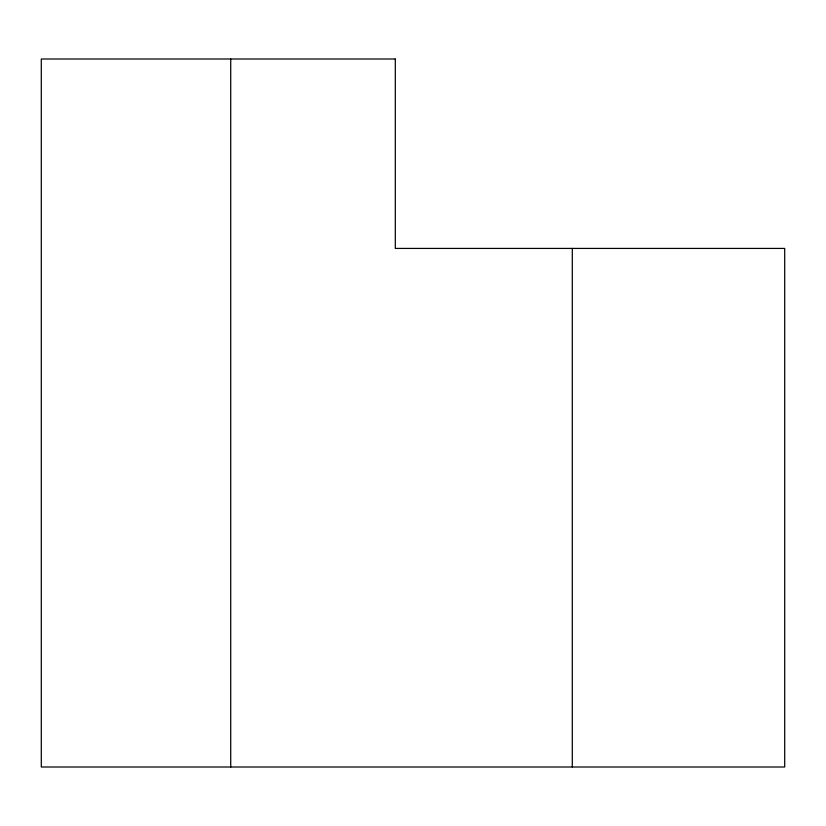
<?xml version="1.0" encoding="UTF-8"?>
<svg xmlns="http://www.w3.org/2000/svg" width="826" height="826" viewBox="0 0 826 826"><rect width="100%" height="100%" fill="white"/><g stroke="black" fill="none" stroke-linecap="round" stroke-linejoin="round"><path stroke-width="1.24" d="M572.304 248.419L572.304 767.003M230.722 58.997L230.722 767.003M395.303 58.997L41.3 58.997L41.3 767.003L784.7 767.003L784.7 248.419L395.303 248.419L395.303 58.997"/></g></svg>
